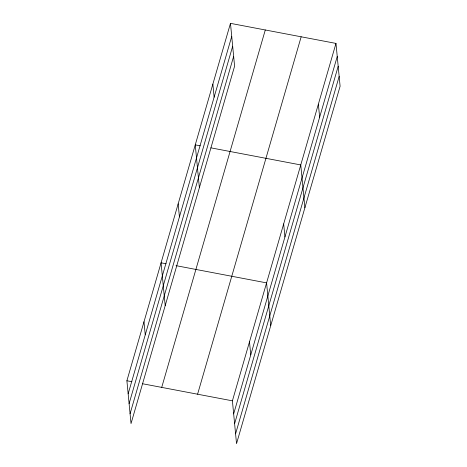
<?xml version="1.0" encoding="UTF-8"?>
<svg xmlns="http://www.w3.org/2000/svg" width="467" height="467" viewBox="0 0 467 467"><rect width="100%" height="100%" fill="white"/><g stroke="black" fill="none" stroke-linecap="round" stroke-linejoin="round"><path stroke-width="0.7" d="M230.47 23.35L234.592 66.168L131.023 423.587L126.896 380.763L230.47 23.35L335.977 43.413L340.104 86.237L236.53 443.65L232.408 400.832L335.977 43.413M128.156 393.821L231.725 36.408M129.102 403.646L232.671 46.227M130.077 413.762L233.646 56.349M161.716 387.388L265.291 29.97M197.588 394.206L301.162 36.794M233.663 413.885L337.238 56.472M234.609 423.709L338.184 66.291M235.584 433.825L339.159 76.413M200.232 145.815L195.253 144.869L199.38 187.693M210.886 147.846L300.766 164.939L304.887 207.757M166.048 263.762L161.074 262.816L165.201 305.64M176.001 265.653L266.587 282.885L270.708 325.703M126.896 380.763L131.869 381.708M142.528 383.74L232.408 400.832M318.371 104.176L319.632 117.229M283.673 223.909L284.934 236.967M249.495 341.856L250.756 354.914M212.864 84.113L214.12 97.165M178.166 203.845L179.421 216.898M143.988 321.792L145.243 334.845"/></g></svg>
